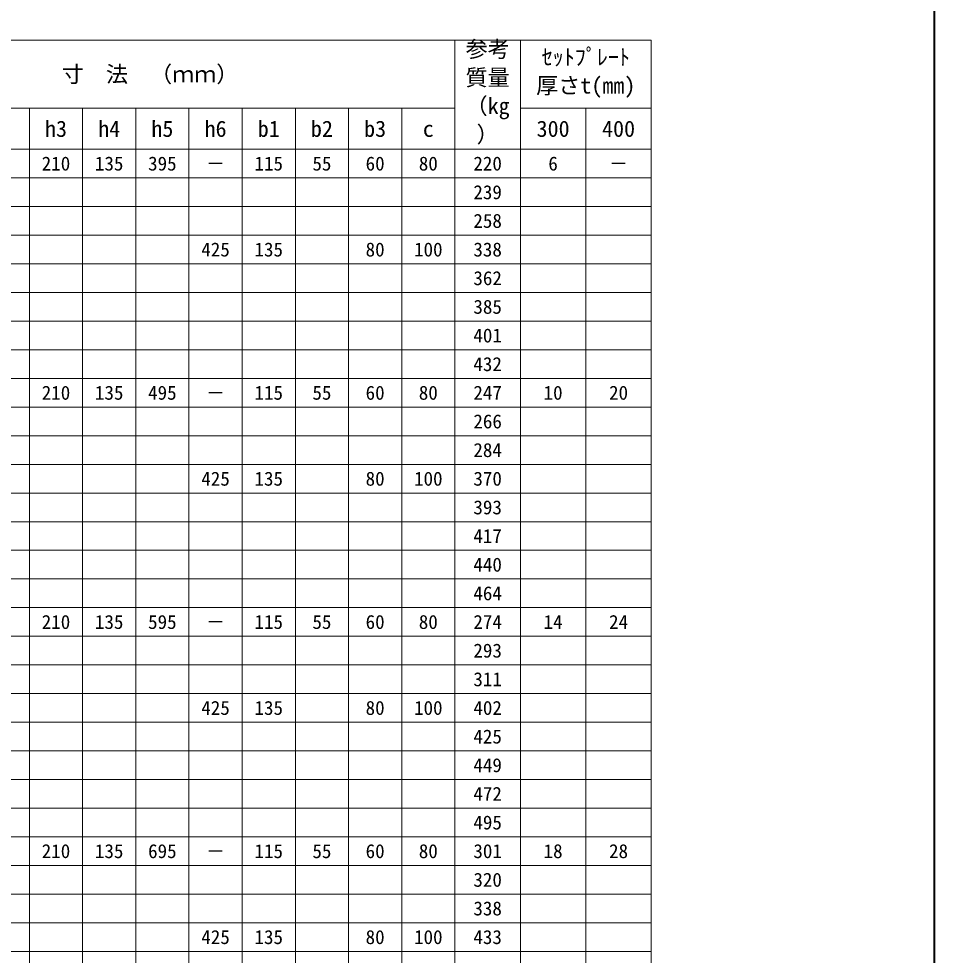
# Model space of a CAD drawing. Units: millimetres at full size; details may follow other scales. Extents: x 141358 to 163867, y 48648 to 57617.
# Drawn here: x 160882 to 163567, y 51428 to 54174 of the extents above; entities that cross this region are included whole.
import ezdxf
from ezdxf.enums import TextEntityAlignment as Align

# ---------------------------------------------------------------- set-up
doc = ezdxf.new("R2010")
doc.units = ezdxf.units.MM
doc.header["$LTSCALE"] = 20
for name, color, linetype, lineweight in [('Defpoints_3', 8, 'Continuous', 0), ('図枠', 7, 'Continuous', 5), ('寸法表', 30, 'Continuous', 13)]:
    doc.layers.add(name, color=color, linetype=linetype, lineweight=lineweight)
doc.styles.add('ＭＳ ゴシック', font='')
doc.styles.get('ＭＳ ゴシック').set_extended_font_data('MS Gothic')

msp = doc.modelspace()

# ---------------------------------------------------------------- linework, layer by layer
at = {"layer": 'Defpoints_3'}
for p, q in [((160733.4, 53706.88), (162161.4, 53706.88)), ((162353.4, 53706.88), (162737.4, 53706.88)), ((160733.4, 53622.88), (162161.4, 53622.88)), ((162353.4, 53622.88), (162737.4, 53622.88)), ((160733.4, 53538.88), (161381.4, 53538.88)), ((162353.4, 53538.88), (162737.4, 53538.88)), ((160733.4, 53454.88), (162161.4, 53454.88)), ((162353.4, 53454.88), (162737.4, 53454.88)), ((160733.4, 53370.88), (162161.4, 53370.88)), ((162353.4, 53370.88), (162737.4, 53370.88)), ((160733.4, 53286.88), (162161.4, 53286.88)), ((162353.4, 53286.88), (162737.4, 53286.88)), ((160733.4, 53202.88), (162161.4, 53202.88)), ((162353.4, 53202.88), (162737.4, 53202.88)), ((160733.4, 53034.88), (162161.4, 53034.88)), ((162353.4, 53034.88), (162737.4, 53034.88)), ((160733.4, 52950.88), (162161.4, 52950.88)), ((162353.4, 52950.88), (162737.4, 52950.88)), ((160733.4, 52866.88), (161381.4, 52866.88)), ((161693.4, 52866.88), (161849.4, 52866.88)), ((162353.4, 52866.88), (162737.4, 52866.88)), ((160733.4, 52782.88), (162161.4, 52782.88)), ((162353.4, 52782.88), (162737.4, 52782.88)), ((160733.4, 52698.88), (162161.4, 52698.88)), ((162353.4, 52698.88), (162737.4, 52698.88)), ((160733.4, 52614.88), (162161.4, 52614.88)), ((162353.4, 52614.88), (162737.4, 52614.88)), ((160733.4, 52530.88), (162161.4, 52530.88)), ((162353.4, 52530.88), (162737.4, 52530.88)), ((160733.4, 52362.88), (162161.4, 52362.88)), ((162353.4, 52362.88), (162737.4, 52362.88)), ((160733.4, 52278.88), (162161.4, 52278.88)), ((162353.4, 52278.88), (162737.4, 52278.88)), ((160733.4, 52194.88), (161381.4, 52194.88)), ((161693.4, 52194.88), (161849.4, 52194.88)), ((162353.4, 52194.88), (162737.4, 52194.88)), ((160733.4, 52110.88), (162161.4, 52110.88)), ((162353.4, 52110.88), (162737.4, 52110.88)), ((160733.4, 52026.88), (162161.4, 52026.88)), ((162353.4, 52026.88), (162737.4, 52026.88)), ((160733.4, 51942.88), (162161.4, 51942.88)), ((162353.4, 51942.88), (162737.4, 51942.88)), ((160733.4, 51858.88), (162161.4, 51858.88)), ((162353.4, 51858.88), (162737.4, 51858.88)), ((160733.4, 51690.88), (162161.4, 51690.88)), ((162353.4, 51690.88), (162737.4, 51690.88)), ((160733.4, 51606.88), (162161.4, 51606.88)), ((162353.4, 51606.88), (162737.4, 51606.88)), ((160733.4, 51522.88), (161381.4, 51522.88)), ((161693.4, 51522.88), (161849.4, 51522.88)), ((162353.4, 51522.88), (162737.4, 51522.88)), ((160733.4, 51438.88), (162161.4, 51438.88)), ((162353.4, 51438.88), (162737.4, 51438.88))]:
    msp.add_line(p, q, dxfattribs=at)
at = {"layer": '図枠', "lineweight": 40}
msp.add_line((163567.4, 57257.88), (163567.4, 48947.88), dxfattribs=at)
at = {"layer": '寸法表'}
for p, q in [((158997.4, 54110.88), (162737.4, 54110.88)), ((162161.4, 54110.88), (162161.4, 49758.88)), ((162353.4, 54110.88), (162353.4, 49758.88)), ((162737.4, 54110.88), (162737.4, 49758.88)), ((159873.4, 53910.88), (162161.4, 53910.88)), ((160913.4, 53910.88), (160913.4, 49758.88)), ((161069.4, 53910.88), (161069.4, 49758.88)), ((161225.4, 53910.88), (161225.4, 49758.88)), ((161381.4, 53910.88), (161381.4, 49758.88)), ((161537.4, 53910.88), (161537.4, 49758.88)), ((161693.4, 53910.88), (161693.4, 49758.88)), ((161849.4, 53910.88), (161849.4, 49758.88)), ((162005.4, 53910.88), (162005.4, 49758.88)), ((162353.4, 53910.88), (162737.4, 53910.88)), ((162545.4, 53910.88), (162545.4, 49758.88)), ((158997.4, 53790.88), (162737.4, 53790.88)), ((162161.4, 53706.88), (162353.4, 53706.88)), ((162161.4, 53622.88), (162353.4, 53622.88)), ((161381.4, 53538.88), (162353.4, 53538.88)), ((162161.4, 53454.88), (162353.4, 53454.88)), ((162161.4, 53370.88), (162353.4, 53370.88)), ((162161.4, 53286.88), (162353.4, 53286.88)), ((162161.4, 53202.88), (162353.4, 53202.88)), ((158997.4, 53118.88), (162737.4, 53118.88)), ((162161.4, 53034.88), (162353.4, 53034.88)), ((162161.4, 52950.88), (162353.4, 52950.88)), ((161381.4, 52866.88), (161693.4, 52866.88)), ((161849.4, 52866.88), (162353.4, 52866.88)), ((162161.4, 52782.88), (162353.4, 52782.88)), ((162161.4, 52698.88), (162353.4, 52698.88)), ((162161.4, 52614.88), (162353.4, 52614.88)), ((162161.4, 52530.88), (162353.4, 52530.88)), ((158997.4, 52446.88), (162737.4, 52446.88)), ((162161.4, 52362.88), (162353.4, 52362.88)), ((162161.4, 52278.88), (162353.4, 52278.88)), ((161381.4, 52194.88), (161693.4, 52194.88)), ((161849.4, 52194.88), (162353.4, 52194.88)), ((162161.4, 52110.88), (162353.4, 52110.88)), ((162161.4, 52026.88), (162353.4, 52026.88)), ((162161.4, 51942.88), (162353.4, 51942.88)), ((162161.4, 51858.88), (162353.4, 51858.88)), ((158997.4, 51774.88), (162737.4, 51774.88)), ((162161.4, 51690.88), (162353.4, 51690.88)), ((162161.4, 51606.88), (162353.4, 51606.88)), ((161381.4, 51522.88), (161693.4, 51522.88)), ((161849.4, 51522.88), (162353.4, 51522.88)), ((162161.4, 51438.88), (162353.4, 51438.88))]:
    msp.add_line(p, q, dxfattribs=at)

# ---------------------------------------------------------------- texts
at = {"layer": '寸法表', "style": 'ＭＳ ゴシック'}
for s, p in [('参考', (162192.65, 54108.25)), ('ｾｯﾄﾌﾟﾚｰﾄ', (162415.9, 54084.92)), ('質量', (162192.65, 54024.92)), ('厚さt(mm)', (162399.71, 54001.59)), ('（kg', (162192.65, 53941.59)), ('）', (162225.03, 53858.25))]:
    msp.add_text(s, height=47.47, dxfattribs=at).set_placement(p, align=Align.TOP_LEFT)
for s, height, p in [('寸\u3000法\u3000（ｍｍ）', 47.47, (161267.4, 54010.88)), ('h3', 47.47, (160991.4, 53850.88)), ('h4', 47.47, (161147.4, 53850.88)), ('h5', 47.47, (161303.4, 53850.88)), ('h6', 47.47, (161459.4, 53850.88)), ('b1', 47.47, (161615.4, 53850.88)), ('b2', 47.47, (161771.4, 53850.88)), ('b3', 47.47, (161927.4, 53850.88)), ('c', 47.47, (162083.4, 53850.88)), ('300', 47.47, (162449.4, 53850.88)), ('400', 47.47, (162641.4, 53850.88)), ('210', 41.01, (160991.4, 53748.88)), ('135', 41.01, (161147.4, 53748.88)), ('395', 41.01, (161303.4, 53748.88)), ('115', 41.01, (161615.4, 53748.88)), ('55', 41.01, (161771.4, 53748.88)), ('60', 41.01, (161927.4, 53748.88)), ('80', 41.01, (162083.4, 53748.88)), ('220', 41.01, (162257.4, 53748.88)), ('6', 41.01, (162449.4, 53748.88)), ('－', 41.01, (161459.4, 53748.88)), ('－', 41.01, (162641.4, 53748.88)), ('239', 41.01, (162257.4, 53664.88)), ('258', 41.01, (162257.4, 53580.88)), ('425', 41.01, (161459.4, 53496.88)), ('135', 41.01, (161615.4, 53496.88)), ('80', 41.01, (161927.4, 53496.88)), ('100', 41.01, (162083.4, 53496.88)), ('338', 41.01, (162257.4, 53496.88)), ('362', 41.01, (162257.4, 53412.88)), ('385', 41.01, (162257.4, 53328.88)), ('401', 41.01, (162257.4, 53244.88)), ('432', 41.01, (162257.4, 53160.88)), ('210', 41.01, (160991.4, 53076.88)), ('135', 41.01, (161147.4, 53076.88)), ('495', 41.01, (161303.4, 53076.88)), ('115', 41.01, (161615.4, 53076.88)), ('55', 41.01, (161771.4, 53076.88)), ('60', 41.01, (161927.4, 53076.88)), ('80', 41.01, (162083.4, 53076.88)), ('247', 41.01, (162257.4, 53076.88)), ('10', 41.01, (162449.4, 53076.88)), ('20', 41.01, (162641.4, 53076.88)), ('－', 41.01, (161459.4, 53076.88)), ('266', 41.01, (162257.4, 52992.88)), ('284', 41.01, (162257.4, 52908.88)), ('425', 41.01, (161459.4, 52824.88)), ('135', 41.01, (161615.4, 52824.88)), ('80', 41.01, (161927.4, 52824.88)), ('100', 41.01, (162083.4, 52824.88)), ('370', 41.01, (162257.4, 52824.88)), ('393', 41.01, (162257.4, 52740.88)), ('417', 41.01, (162257.4, 52656.88)), ('440', 41.01, (162257.4, 52572.88)), ('464', 41.01, (162257.4, 52488.88)), ('210', 41.01, (160991.4, 52404.88)), ('135', 41.01, (161147.4, 52404.88)), ('595', 41.01, (161303.4, 52404.88)), ('115', 41.01, (161615.4, 52404.88)), ('55', 41.01, (161771.4, 52404.88)), ('60', 41.01, (161927.4, 52404.88)), ('80', 41.01, (162083.4, 52404.88)), ('274', 41.01, (162257.4, 52404.88)), ('14', 41.01, (162449.4, 52404.88)), ('24', 41.01, (162641.4, 52404.88)), ('－', 41.01, (161459.4, 52404.88)), ('293', 41.01, (162257.4, 52320.88)), ('311', 41.01, (162257.4, 52236.88)), ('425', 41.01, (161459.4, 52152.88)), ('135', 41.01, (161615.4, 52152.88)), ('80', 41.01, (161927.4, 52152.88)), ('100', 41.01, (162083.4, 52152.88)), ('402', 41.01, (162257.4, 52152.88)), ('425', 41.01, (162257.4, 52068.88)), ('449', 41.01, (162257.4, 51984.88)), ('472', 41.01, (162257.4, 51900.88)), ('495', 41.01, (162257.4, 51816.88)), ('210', 41.01, (160991.4, 51732.88)), ('135', 41.01, (161147.4, 51732.88)), ('695', 41.01, (161303.4, 51732.88)), ('－', 41.01, (161459.4, 51732.88)), ('115', 41.01, (161615.4, 51732.88)), ('55', 41.01, (161771.4, 51732.88)), ('60', 41.01, (161927.4, 51732.88)), ('80', 41.01, (162083.4, 51732.88)), ('301', 41.01, (162257.4, 51732.88)), ('18', 41.01, (162449.4, 51732.88)), ('28', 41.01, (162641.4, 51732.88)), ('320', 41.01, (162257.4, 51648.88)), ('338', 41.01, (162257.4, 51564.88)), ('425', 41.01, (161459.4, 51480.88)), ('135', 41.01, (161615.4, 51480.88)), ('80', 41.01, (161927.4, 51480.88)), ('100', 41.01, (162083.4, 51480.88)), ('433', 41.01, (162257.4, 51480.88))]:
    msp.add_text(s, height=height, dxfattribs=at).set_placement(p, align=Align.MIDDLE_CENTER)

doc.saveas('drawing.dxf')
